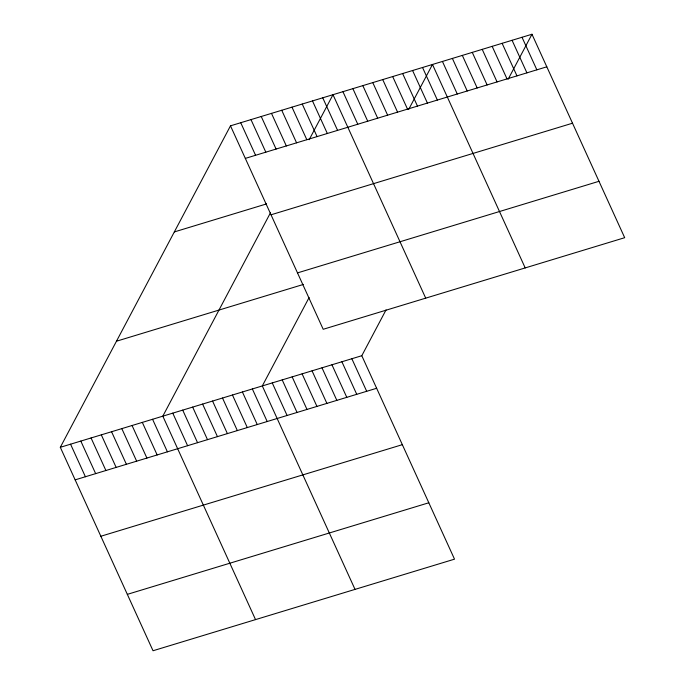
<?xml version="1.0" encoding="UTF-8"?>
<svg xmlns="http://www.w3.org/2000/svg" width="685" height="685" viewBox="0 0 685 685"><rect width="100%" height="100%" fill="white"/><g stroke="black" fill="none" stroke-linecap="round" stroke-linejoin="round"><path stroke-width="1.03" d="M386.049 309.903L361.8 355.712L454.515 559.165L153.029 650.75L60.314 447.305L230.485 125.835L531.971 34.25L624.686 237.695L323.2 329.288L230.485 125.835M270.541 212.658L162.816 416.163L255.531 619.608M309.166 139.706L332.996 94.701L425.71 298.146M309.106 297.538L262.304 385.938L355.027 589.383M408.654 109.48L432.483 64.476L525.198 267.921M508.15 79.254L531.971 34.25M245.324 158.398L546.81 66.813M174.332 231.924L266.585 203.899M271.029 214.79L572.514 123.206M297.504 272.895L598.99 181.302M116.467 341.216L303.541 284.386M60.314 447.305L361.8 355.712M75.153 479.86L376.639 388.275M100.849 536.252L402.335 444.668M127.333 594.357L428.81 502.773M522.021 37.273L536.86 69.836M512.072 40.295L526.911 72.858M502.122 43.318L516.961 75.881M492.172 46.34L507.011 78.903M482.223 49.363L497.062 81.926M472.273 52.385L487.121 84.949M462.332 55.408L477.171 87.971M452.383 58.43L467.221 90.994M442.433 61.453L457.272 94.016M422.534 67.498L437.373 100.061M412.584 70.521L427.423 103.084M402.634 73.543L417.473 106.106M392.685 76.566L407.524 109.129M382.735 79.588L397.574 112.152M372.786 82.611L387.624 115.174M362.836 85.634L377.675 118.197M352.886 88.656L367.725 121.219M342.937 91.679L357.775 124.233M322.738 97.809L337.577 130.373M312.488 100.926L327.327 133.489M302.239 104.043L317.078 136.606M291.99 107.151L306.829 139.714M281.74 110.268L296.579 142.831M271.491 113.385L286.33 145.948M261.242 116.493L276.081 149.056M250.984 119.61L265.823 152.173M351.85 358.734L366.689 391.298M240.735 122.726L255.573 155.29M341.901 361.757L356.739 394.32M331.951 364.78L346.79 397.343M322.001 367.802L336.84 400.365M312.052 370.825L326.891 403.388M302.102 373.847L316.941 406.41M292.152 376.87L306.991 409.433M282.203 379.892L297.042 412.456M272.253 382.915L287.092 415.478M252.354 388.96L267.193 421.523M242.404 391.983L257.252 424.546M232.463 395.005L247.302 427.568M222.514 398.028L237.352 430.591M212.564 401.05L227.403 433.614M202.614 404.073L217.453 436.636M192.665 407.095L207.504 439.659M182.715 410.118L197.554 442.681M172.766 413.141L187.604 445.704M152.567 419.271L167.405 451.835M142.317 422.388L157.156 454.951M132.068 425.505L146.907 458.068M121.819 428.622L136.657 461.176M111.561 431.73L126.4 464.293M101.311 434.847L116.15 467.41M91.062 437.963L105.901 470.518M80.813 441.071L95.652 473.635M70.564 444.188L85.402 476.751"/></g></svg>
